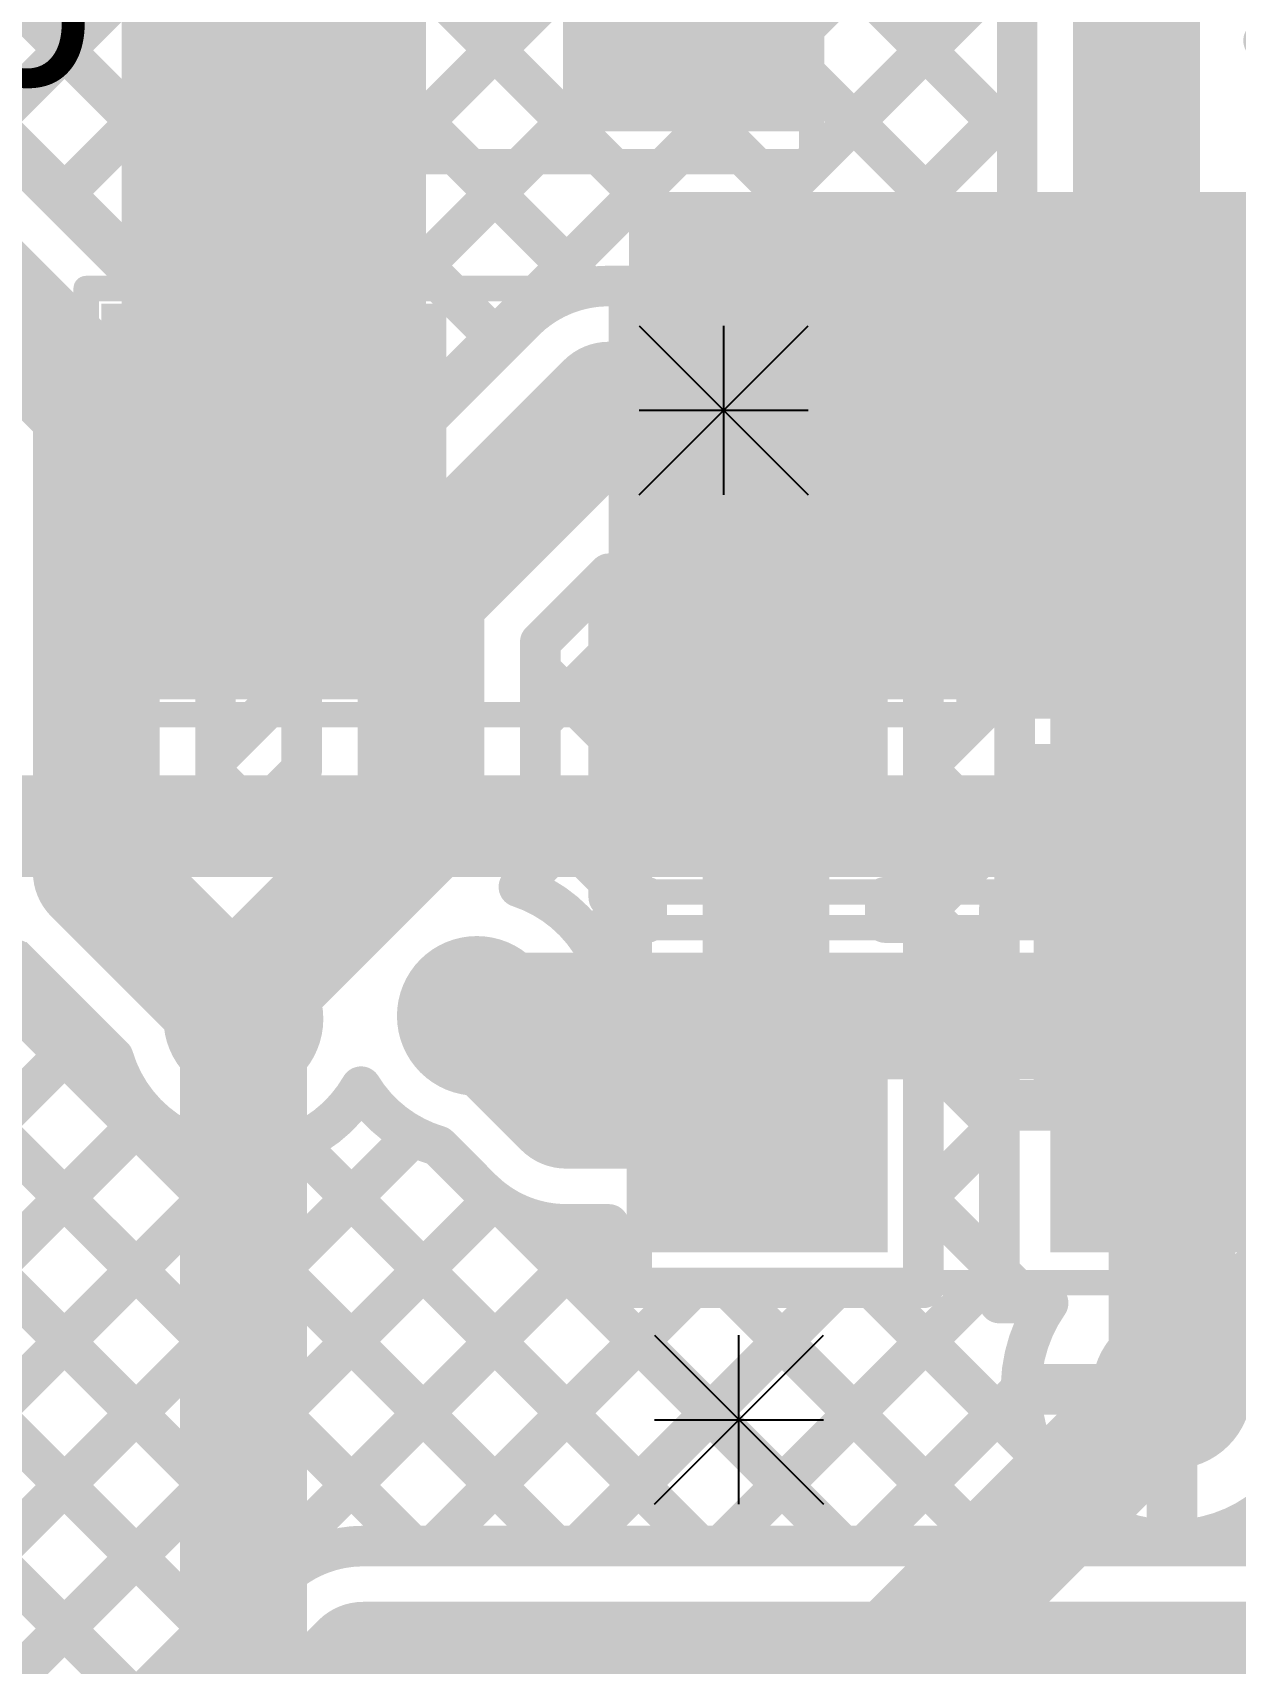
# Model space of a CAD drawing. Header units: millimetres. Extents: x 9.08 to 12.48, y 2.73 to 6.
# Drawn here: x 11.2085 to 11.4455, y 3.26 to 3.5814 of the extents above; entities that cross this region are included whole.
import ezdxf

# ---------------------------------------------------------------- set-up
doc = ezdxf.new("R2010")
doc.units = ezdxf.units.MM
doc.header["$MEASUREMENT"] = 0
for name, color, linetype in [('BottomLayer', 5, 'Continuous'), ('BottomOverlay', 54, 'Continuous'), ('BottomPaste', 16, 'Continuous'), ('BottomSolder', 6, 'Continuous'), ('MultiLayer', 9, 'Continuous'), ('TopLayer', 1, 'Continuous'), ('TopOverlay', 2, 'Continuous'), ('TopPaste', 8, 'Continuous'), ('TopSolder', 216, 'Continuous'), ('ViaHoleLayer', 16, 'Continuous')]:
    doc.layers.add(name, color=color, linetype=linetype)

# ---------------------------------------------------------------- blocks, each defined once
blk = doc.blocks.new('SOT23_5_44')
at = {"layer": 'TopLayer'}
for points in [[(-0.07323, 0.0252), (-0.02913, 0.0252), (-0.07323, 0.04961), (-0.02913, 0.04961)], [(0.02913, 0.0252), (0.07323, 0.0252), (0.02913, 0.04961), (0.07323, 0.04961)], [(-0.07323, -0.0122), (-0.02913, -0.0122), (-0.07323, 0.0122), (-0.02913, 0.0122)], [(-0.07323, -0.04961), (-0.02913, -0.04961), (-0.07323, -0.0252), (-0.02913, -0.0252)], [(0.02913, -0.04961), (0.07323, -0.04961), (0.02913, -0.0252), (0.07323, -0.0252)]]:
    blk.add_solid(points, dxfattribs=at)
at = {"layer": 'TopOverlay'}
for points, const_width in [([(-0.04976, 0.063, 1), (-0.05824, 0.063, 1)], 0.01), ([(-0.06074, 0.063, 1), (-0.05574, 0.063, 1)], 0.005), ([(-0.05226, 0.063, 1), (-0.04726, 0.063, 1)], 0.005), ([(-0.02997, 0.063, 1), (-0.02603, 0.063, 1)], 0.00394), ([(0.02103, 0.063, 1), (0.02497, 0.063, 1)], 0.00394), ([(-0.02997, -0.063, 1), (-0.02603, -0.063, 1)], 0.00394), ([(0.02103, -0.063, 1), (0.02497, -0.063, 1)], 0.00394)]:
    blk.add_lwpolyline(points, format="xyb", close=True, dxfattribs=dict(at, const_width=const_width))
at = {"layer": 'TopOverlay', "const_width": 0.00787}
for points in [[(-0.028, 0.063), (0.023, 0.063)], [(-0.028, -0.063), (0.023, -0.063)]]:
    blk.add_lwpolyline(points, dxfattribs=at)
at = {"layer": 'TopPaste'}
for points in [[(-0.07323, 0.0252), (-0.02913, 0.0252), (-0.07323, 0.04961), (-0.02913, 0.04961)], [(0.02913, 0.0252), (0.07323, 0.0252), (0.02913, 0.04961), (0.07323, 0.04961)], [(-0.07323, -0.0122), (-0.02913, -0.0122), (-0.07323, 0.0122), (-0.02913, 0.0122)], [(-0.07323, -0.04961), (-0.02913, -0.04961), (-0.07323, -0.0252), (-0.02913, -0.0252)], [(0.02913, -0.04961), (0.07323, -0.04961), (0.02913, -0.0252), (0.07323, -0.0252)]]:
    blk.add_solid(points, dxfattribs=at)
at = {"layer": 'TopSolder'}
for points in [[(-0.07723, 0.0212), (-0.02513, 0.0212), (-0.07723, 0.05361), (-0.02513, 0.05361)], [(0.02513, 0.0212), (0.07723, 0.0212), (0.02513, 0.05361), (0.07723, 0.05361)], [(-0.07723, -0.0162), (-0.02513, -0.0162), (-0.07723, 0.0162), (-0.02513, 0.0162)], [(-0.07723, -0.05361), (-0.02513, -0.05361), (-0.07723, -0.0212), (-0.02513, -0.0212)], [(0.02513, -0.05361), (0.07723, -0.05361), (0.02513, -0.0212), (0.07723, -0.0212)]]:
    blk.add_solid(points, dxfattribs=at)
blk = doc.blocks.new('C__1206_59')
at = {"layer": 'TopLayer'}
for points in [[(-0.08, -0.035), (-0.02, -0.035), (-0.08, 0.035), (-0.02, 0.035)], [(0.02, -0.035), (0.08, -0.035), (0.02, 0.035), (0.08, 0.035)]]:
    blk.add_solid(points, dxfattribs=at)
at = {"layer": 'TopOverlay', "const_width": 0.005}
for points in [[(-0.087, 0.042), (-0.087, -0.042)], [(0.087, 0.042), (-0.087, 0.042)], [(0.087, 0.042), (0.087, -0.042)], [(0.087, -0.042), (-0.087, -0.042)]]:
    blk.add_lwpolyline(points, dxfattribs=at)
at = {"layer": 'TopOverlay', "const_width": 0.0025}
for points in [[(-0.08825, 0.042, 1), (-0.08575, 0.042, 1)], [(-0.08825, 0.042, 1), (-0.08575, 0.042, 1)], [(0.08575, 0.042, 1), (0.08825, 0.042, 1)], [(0.08575, 0.042, 1), (0.08825, 0.042, 1)], [(-0.08825, -0.042, 1), (-0.08575, -0.042, 1)], [(-0.08825, -0.042, 1), (-0.08575, -0.042, 1)], [(0.08575, -0.042, 1), (0.08825, -0.042, 1)], [(0.08575, -0.042, 1), (0.08825, -0.042, 1)]]:
    blk.add_lwpolyline(points, format="xyb", close=True, dxfattribs=at)
at = {"layer": 'TopPaste'}
for points in [[(-0.08, -0.035), (-0.02, -0.035), (-0.08, 0.035), (-0.02, 0.035)], [(0.02, -0.035), (0.08, -0.035), (0.02, 0.035), (0.08, 0.035)]]:
    blk.add_solid(points, dxfattribs=at)
at = {"layer": 'TopSolder'}
for points in [[(-0.084, -0.039), (-0.016, -0.039), (-0.084, 0.039), (-0.016, 0.039)], [(0.016, -0.039), (0.084, -0.039), (0.016, 0.039), (0.084, 0.039)]]:
    blk.add_solid(points, dxfattribs=at)
blk = doc.blocks.new('SOT23_5_61')
at = {"layer": 'TopLayer'}
for points in [[(-0.07323, 0.0252), (-0.02913, 0.0252), (-0.07323, 0.04961), (-0.02913, 0.04961)], [(0.02913, 0.0252), (0.07323, 0.0252), (0.02913, 0.04961), (0.07323, 0.04961)], [(-0.07323, -0.0122), (-0.02913, -0.0122), (-0.07323, 0.0122), (-0.02913, 0.0122)], [(-0.07323, -0.04961), (-0.02913, -0.04961), (-0.07323, -0.0252), (-0.02913, -0.0252)], [(0.02913, -0.04961), (0.07323, -0.04961), (0.02913, -0.0252), (0.07323, -0.0252)]]:
    blk.add_solid(points, dxfattribs=at)
at = {"layer": 'TopOverlay'}
for points, const_width in [([(-0.04976, 0.063, 1), (-0.05824, 0.063, 1)], 0.01), ([(-0.06074, 0.063, 1), (-0.05574, 0.063, 1)], 0.005), ([(-0.05226, 0.063, 1), (-0.04726, 0.063, 1)], 0.005), ([(-0.02997, 0.063, 1), (-0.02603, 0.063, 1)], 0.00394), ([(0.02103, 0.063, 1), (0.02497, 0.063, 1)], 0.00394), ([(-0.02997, -0.063, 1), (-0.02603, -0.063, 1)], 0.00394), ([(0.02103, -0.063, 1), (0.02497, -0.063, 1)], 0.00394)]:
    blk.add_lwpolyline(points, format="xyb", close=True, dxfattribs=dict(at, const_width=const_width))
at = {"layer": 'TopOverlay', "const_width": 0.00787}
for points in [[(-0.028, 0.063), (0.023, 0.063)], [(-0.028, -0.063), (0.023, -0.063)]]:
    blk.add_lwpolyline(points, dxfattribs=at)
at = {"layer": 'TopPaste'}
for points in [[(-0.07323, 0.0252), (-0.02913, 0.0252), (-0.07323, 0.04961), (-0.02913, 0.04961)], [(0.02913, 0.0252), (0.07323, 0.0252), (0.02913, 0.04961), (0.07323, 0.04961)], [(-0.07323, -0.0122), (-0.02913, -0.0122), (-0.07323, 0.0122), (-0.02913, 0.0122)], [(-0.07323, -0.04961), (-0.02913, -0.04961), (-0.07323, -0.0252), (-0.02913, -0.0252)], [(0.02913, -0.04961), (0.07323, -0.04961), (0.02913, -0.0252), (0.07323, -0.0252)]]:
    blk.add_solid(points, dxfattribs=at)
at = {"layer": 'TopSolder'}
for points in [[(-0.07723, 0.0212), (-0.02513, 0.0212), (-0.07723, 0.05361), (-0.02513, 0.05361)], [(0.02513, 0.0212), (0.07723, 0.0212), (0.02513, 0.05361), (0.07723, 0.05361)], [(-0.07723, -0.0162), (-0.02513, -0.0162), (-0.07723, 0.0162), (-0.02513, 0.0162)], [(-0.07723, -0.05361), (-0.02513, -0.05361), (-0.07723, -0.0212), (-0.02513, -0.0212)], [(0.02513, -0.05361), (0.07723, -0.05361), (0.02513, -0.0212), (0.07723, -0.0212)]]:
    blk.add_solid(points, dxfattribs=at)
blk = doc.blocks.new('RES0805_81')
at = {"layer": 'TopLayer'}
for points in [[(-0.06, -0.025), (-0.02, -0.025), (-0.06, 0.025), (-0.02, 0.025)], [(0.02, -0.025), (0.06, -0.025), (0.02, 0.025), (0.06, 0.025)]]:
    blk.add_solid(points, dxfattribs=at)
at = {"layer": 'TopOverlay', "const_width": 0.005}
for points in [[(0.065, 0.035), (-0.065, 0.035)], [(-0.065, 0.035), (-0.065, -0.035)], [(0.065, 0.035), (0.065, -0.035)], [(0.065, -0.035), (-0.065, -0.035)]]:
    blk.add_lwpolyline(points, dxfattribs=at)
at = {"layer": 'TopOverlay', "const_width": 0.0025}
for points in [[(-0.06625, 0.035, 1), (-0.06375, 0.035, 1)], [(-0.06625, 0.035, 1), (-0.06375, 0.035, 1)], [(0.06375, 0.035, 1), (0.06625, 0.035, 1)], [(0.06375, 0.035, 1), (0.06625, 0.035, 1)], [(-0.06625, -0.035, 1), (-0.06375, -0.035, 1)], [(-0.06625, -0.035, 1), (-0.06375, -0.035, 1)], [(0.06375, -0.035, 1), (0.06625, -0.035, 1)], [(0.06375, -0.035, 1), (0.06625, -0.035, 1)]]:
    blk.add_lwpolyline(points, format="xyb", close=True, dxfattribs=at)
at = {"layer": 'TopPaste'}
for points in [[(-0.06, -0.025), (-0.02, -0.025), (-0.06, 0.025), (-0.02, 0.025)], [(0.02, -0.025), (0.06, -0.025), (0.02, 0.025), (0.06, 0.025)]]:
    blk.add_solid(points, dxfattribs=at)
at = {"layer": 'TopSolder'}
for points in [[(-0.064, -0.029), (-0.016, -0.029), (-0.064, 0.029), (-0.016, 0.029)], [(0.016, -0.029), (0.064, -0.029), (0.016, 0.029), (0.064, 0.029)]]:
    blk.add_solid(points, dxfattribs=at)
blk = doc.blocks.new('RES0805_B_83')
at = {"layer": 'BottomLayer'}
for points in [[(-0.06, -0.025), (-0.02, -0.025), (-0.06, 0.025), (-0.02, 0.025)], [(0.02, -0.025), (0.06, -0.025), (0.02, 0.025), (0.06, 0.025)]]:
    blk.add_solid(points, dxfattribs=at)
at = {"layer": 'BottomOverlay', "const_width": 0.005}
for points in [[(-0.065, -0.035), (-0.065, 0.035)], [(-0.065, 0.035), (0.065, 0.035)], [(0.065, -0.035), (0.065, 0.035)], [(-0.065, -0.035), (0.065, -0.035)]]:
    blk.add_lwpolyline(points, dxfattribs=at)
at = {"layer": 'BottomOverlay', "const_width": 0.0025}
for points in [[(-0.06625, 0.035, 1), (-0.06375, 0.035, 1)], [(-0.06625, 0.035, 1), (-0.06375, 0.035, 1)], [(0.06375, 0.035, 1), (0.06625, 0.035, 1)], [(0.06375, 0.035, 1), (0.06625, 0.035, 1)], [(-0.06625, -0.035, 1), (-0.06375, -0.035, 1)], [(-0.06625, -0.035, 1), (-0.06375, -0.035, 1)], [(0.06375, -0.035, 1), (0.06625, -0.035, 1)], [(0.06375, -0.035, 1), (0.06625, -0.035, 1)]]:
    blk.add_lwpolyline(points, format="xyb", close=True, dxfattribs=at)
at = {"layer": 'BottomPaste'}
for points in [[(-0.06, -0.025), (-0.02, -0.025), (-0.06, 0.025), (-0.02, 0.025)], [(0.02, -0.025), (0.06, -0.025), (0.02, 0.025), (0.06, 0.025)]]:
    blk.add_solid(points, dxfattribs=at)
at = {"layer": 'BottomSolder'}
for points in [[(-0.064, -0.029), (-0.016, -0.029), (-0.064, 0.029), (-0.016, 0.029)], [(0.016, -0.029), (0.064, -0.029), (0.016, 0.029), (0.064, 0.029)]]:
    blk.add_solid(points, dxfattribs=at)
blk = doc.blocks.new('RES0805_B_84')
at = {"layer": 'BottomLayer'}
for points in [[(-0.06, -0.025), (-0.02, -0.025), (-0.06, 0.025), (-0.02, 0.025)], [(0.02, -0.025), (0.06, -0.025), (0.02, 0.025), (0.06, 0.025)]]:
    blk.add_solid(points, dxfattribs=at)
at = {"layer": 'BottomOverlay', "const_width": 0.005}
for points in [[(-0.065, -0.035), (-0.065, 0.035)], [(-0.065, 0.035), (0.065, 0.035)], [(0.065, -0.035), (0.065, 0.035)], [(-0.065, -0.035), (0.065, -0.035)]]:
    blk.add_lwpolyline(points, dxfattribs=at)
at = {"layer": 'BottomOverlay', "const_width": 0.0025}
for points in [[(-0.06625, 0.035, 1), (-0.06375, 0.035, 1)], [(-0.06625, 0.035, 1), (-0.06375, 0.035, 1)], [(0.06375, 0.035, 1), (0.06625, 0.035, 1)], [(0.06375, 0.035, 1), (0.06625, 0.035, 1)], [(-0.06625, -0.035, 1), (-0.06375, -0.035, 1)], [(-0.06625, -0.035, 1), (-0.06375, -0.035, 1)], [(0.06375, -0.035, 1), (0.06625, -0.035, 1)], [(0.06375, -0.035, 1), (0.06625, -0.035, 1)]]:
    blk.add_lwpolyline(points, format="xyb", close=True, dxfattribs=at)
at = {"layer": 'BottomPaste'}
for points in [[(-0.06, -0.025), (-0.02, -0.025), (-0.06, 0.025), (-0.02, 0.025)], [(0.02, -0.025), (0.06, -0.025), (0.02, 0.025), (0.06, 0.025)]]:
    blk.add_solid(points, dxfattribs=at)
at = {"layer": 'BottomSolder'}
for points in [[(-0.064, -0.029), (-0.016, -0.029), (-0.064, 0.029), (-0.016, 0.029)], [(0.016, -0.029), (0.064, -0.029), (0.016, 0.029), (0.064, 0.029)]]:
    blk.add_solid(points, dxfattribs=at)

msp = doc.modelspace()

# ---------------------------------------------------------------- linework, layer by layer
at = {"layer": 'BottomLayer'}
for points, const_width in [([(11.053, 3.90938), (11.4025, 3.55988)], 0.008), ([(11.05425, 3.87985), (11.39931, 3.53479)], 0.008), ([(11.426, 3.533), (11.426, 3.858)], 0.025), ([(11.0548, 3.85101), (11.37431, 3.5315)], 0.008), ([(11.4025, 3.54578), (11.4025, 3.84827)], 0.008), ([(11.008, 3.84124), (11.31808, 3.53117)], 0.008), ([(11.03848, 3.83905), (11.34603, 3.5315)], 0.008), ([(11.008, 3.81296), (11.30086, 3.5201)], 0.008), ([(11.008, 3.78468), (11.28672, 3.50596)], 0.008), ([(11.19949, 3.56274), (11.4025, 3.76575)], 0.008), ([(11.008, 3.75639), (11.27258, 3.49181)], 0.008), ([(11.21364, 3.5486), (11.4025, 3.73746)], 0.008), ([(11.22778, 3.53446), (11.4025, 3.70918)], 0.008), ([(11.24135, 3.51975), (11.4025, 3.68089)], 0.008), ([(11.2445, 3.49461), (11.4025, 3.65261)], 0.008), ([(11.2445, 3.46632), (11.4025, 3.62432)], 0.008), ([(11.14727, 3.61497), (11.2376, 3.52463)], 0.008), ([(11.13063, 3.59837), (11.221, 3.508)], 0.025), ([(11.33796, 3.5315), (11.4025, 3.59604)], 0.008), ([(11.36624, 3.5315), (11.4025, 3.56776)], 0.008), ([(11.44456, 3.49668), (11.5145, 3.56662)], 0.008), ([(11.39453, 3.5315), (11.39947, 3.53645)], 0.008), ([(11.322, 3.5315), (11.39929, 3.5315)], 0.008), ([(11.2684, 3.48763), (11.30537, 3.5246)], 0.008), ([(11.221, 3.416), (11.221, 3.508)], 0.025), ([(11.285, 3.471), (11.322, 3.508)], 0.025), ([(11.322, 3.508), (11.4, 3.508)], 0.025), ([(11.4, 3.508), (11.433, 3.475)], 0.025), ([(11.44653, 3.51585), (11.47675, 3.48563)], 0.008), ([(11.2445, 3.42573), (11.2445, 3.508)], 0.008), ([(11.43381, 3.50742), (11.4496, 3.49163)], 0.008), ([(11.2445, 3.49161), (11.26174, 3.47437)], 0.008), ([(11.33173, 3.4845), (11.39027, 3.4845)], 0.008), ([(11.39027, 3.4845), (11.402, 3.47277)], 0.008), ([(11.33023, 3.483), (11.384, 3.483)], 0.008), ([(11.384, 3.411), (11.384, 3.483)], 0.008), ([(11.433, 3.447), (11.433, 3.475)], 0.025), ([(11.285, 3.42645), (11.285, 3.471)], 0.025), ([(11.384, 3.4644), (11.39718, 3.47758)], 0.008), ([(11.3085, 3.46127), (11.322, 3.47477)], 0.008), ([(11.322, 3.411), (11.322, 3.47477)], 0.008), ([(11.402, 3.411), (11.402, 3.47277)], 0.008), ([(11.2615, 3.43618), (11.2615, 3.471)], 0.008), ([(11.384, 3.46524), (11.402, 3.44724)], 0.008), ([(11.2445, 3.46332), (11.2615, 3.44632)], 0.008), ([(11.3085, 3.42645), (11.3085, 3.46127)], 0.008), ([(11.3085, 3.44547), (11.322, 3.45897)], 0.008), ([(11.3085, 3.45589), (11.322, 3.44239)], 0.008), ([(11.353, 3.37), (11.353, 3.447)], 0.025), ([(11.433, 3.447), (11.47, 3.447)], 0.025), ([(11.2445, 3.43804), (11.2615, 3.45504)], 0.008), ([(11.384, 3.43612), (11.402, 3.45412)], 0.008), ([(11.24778, 3.42246), (11.2615, 3.43618)], 0.008), ([(11.384, 3.43696), (11.402, 3.41896)], 0.008), ([(11.25, 3.39145), (11.285, 3.42645)], 0.025), ([(11.2445, 3.43504), (11.25243, 3.42711)], 0.008), ([(11.30433, 3.41302), (11.322, 3.43069)], 0.008), ([(11.3085, 3.42761), (11.322, 3.41411)], 0.008), ([(11.221, 3.416), (11.25, 3.387)], 0.025), ([(11.2445, 3.42573), (11.24778, 3.42246)], 0.008), ([(11.38217, 3.406), (11.402, 3.42583)], 0.008), ([(11.322, 3.41411), (11.32511, 3.411)], 0.008), ([(11.322, 3.411), (11.3295, 3.411)], 0.008), ([(11.32511, 3.411), (11.3295, 3.40661)], 0.008), ([(11.3295, 3.406), (11.3295, 3.411)], 0.008), ([(11.3765, 3.411), (11.384, 3.411)], 0.008), ([(11.3765, 3.406), (11.3765, 3.411)], 0.008), ([(11.38168, 3.411), (11.399, 3.39368)], 0.008), ([(11.402, 3.411), (11.464, 3.411)], 0.008), ([(11.3256, 3.406), (11.3295, 3.4099)], 0.008), ([(11.399, 3.409), (11.467, 3.409)], 0.008), ([(11.399, 3.331), (11.399, 3.409)], 0.008), ([(11.19024, 3.40445), (11.31159, 3.2831)], 0.008), ([(11.322, 3.4024), (11.3256, 3.406)], 0.008), ([(11.322, 3.406), (11.3295, 3.406)], 0.008), ([(11.322, 3.39483), (11.322, 3.406)], 0.008), ([(11.3765, 3.406), (11.384, 3.406)], 0.008), ([(11.384, 3.334), (11.384, 3.406)], 0.008), ([(11.433, 3.37), (11.433, 3.405)], 0.01), ([(11.16407, 3.40233), (11.2833, 3.2831)], 0.008), ([(11.31966, 3.40007), (11.322, 3.4024)], 0.008), ([(11.16196, 3.3555), (11.20511, 3.39865)], 0.008), ([(11.2044, 3.39937), (11.22435, 3.37942)], 0.008), ([(11.25, 3.387), (11.25, 3.39145)], 0.025), ([(11.296, 3.3876), (11.3136, 3.37)], 0.025), ([(11.384, 3.37955), (11.399, 3.39455)], 0.008), ([(11.1845, 3.34976), (11.21926, 3.38451)], 0.008), ([(11.3136, 3.37), (11.353, 3.37)], 0.025), ([(11.384, 3.38039), (11.399, 3.36539)], 0.008), ([(11.433, 3.315), (11.433, 3.37)], 0.025), ([(11.433, 3.37), (11.477, 3.37)], 0.025), ([(11.403, 3.37), (11.433, 3.37)], 0.01), ([(11.433, 3.37), (11.463, 3.37)], 0.01), ([(11.1845, 3.32147), (11.2311, 3.36807)], 0.008), ([(11.384, 3.35127), (11.399, 3.36627)], 0.008), ([(11.178, 3.2584), (11.28353, 3.36393)], 0.008), ([(11.26055, 3.36242), (11.33987, 3.2831)], 0.008), ([(11.28842, 3.36195), (11.29696, 3.3534)], 0.008), ([(11.1815, 3.29019), (11.25161, 3.3603)], 0.008), ([(11.1845, 3.35362), (11.25962, 3.27849)], 0.008), ([(11.18154, 3.23365), (11.29926, 3.35138)], 0.008), ([(11.30125, 3.35001), (11.36816, 3.2831)], 0.008), ([(11.384, 3.35211), (11.399, 3.33711)], 0.008), ([(11.099, 3.12283), (11.322, 3.34583)], 0.008), ([(11.3136, 3.3465), (11.322, 3.3465)], 0.008), ([(11.322, 3.334), (11.322, 3.3465)], 0.008), ([(11.34412, 3.2831), (11.399, 3.33798)], 0.008), ([(11.399, 3.33711), (11.40511, 3.331)], 0.008), ([(11.28755, 3.2831), (11.33845, 3.334)], 0.008), ([(11.31583, 3.2831), (11.36673, 3.334)], 0.008), ([(11.322, 3.334), (11.384, 3.334)], 0.008), ([(11.34554, 3.334), (11.39644, 3.2831)], 0.008), ([(11.37382, 3.334), (11.40575, 3.30208)], 0.008), ([(11.399, 3.331), (11.40859, 3.331)], 0.008), ([(11.40511, 3.331), (11.40724, 3.32887)], 0.008), ([(11.1845, 3.32533), (11.2453, 3.26453)], 0.008), ([(11.3724, 3.2831), (11.40325, 3.31395)], 0.008), ([(11.40725, 3.314), (11.433, 3.314)], 0.01), ([(11.433, 3.28825), (11.433, 3.314)], 0.01), ([(11.433, 3.314), (11.45875, 3.314)], 0.01), ([(11.1815, 3.30005), (11.23116, 3.25039)], 0.008), ([(11.40069, 3.2831), (11.41127, 3.29368)], 0.008), ([(11.44787, 3.28824), (11.45301, 3.2831)], 0.008), ([(11.42108, 3.28675), (11.42473, 3.2831)], 0.008), ([(11.2736, 3.2831), (11.50486, 3.2831)], 0.008), ([(11.099, 3.11823), (11.25696, 3.2762)], 0.008), ([(11.1, 3.086), (11.2736, 3.2596)], 0.025), ([(11.2736, 3.2596), (11.5146, 3.2596)], 0.025)]:
    msp.add_lwpolyline(points, dxfattribs=dict(at, const_width=const_width))
for points, const_width in [([(11.4005, 3.56776, 1), (11.4045, 3.56776, 1)], 0.004), ([(11.4005, 3.55988, 1), (11.4045, 3.55988, 1)], 0.004), ([(11.21164, 3.5486, 1), (11.21564, 3.5486, 1)], 0.004), ([(11.4005, 3.54578, 1), (11.4045, 3.54578, 1)], 0.004), ([(11.4005, 3.54578, 1), (11.4045, 3.54578, 1)], 0.004), ([(11.41813, 3.533, 1), (11.43387, 3.533, 1)], 0.01575), ([(11.41975, 3.533, 1), (11.43225, 3.533, 1)], 0.0125), ([(11.39747, 3.53645, 1), (11.40147, 3.53645, 1)], 0.004), ([(11.22578, 3.53446, 1), (11.22978, 3.53446, 1)], 0.004), ([(11.39731, 3.53479, 1), (11.40131, 3.53479, 1)], 0.004), ([(11.31607, 3.53117, 1), (11.32007, 3.53117, 1)], 0.004), ([(11.32, 3.5315, 1), (11.324, 3.5315, 1)], 0.004), ([(11.32, 3.5315, 1), (11.324, 3.5315, 1)], 0.004), ([(11.32, 3.5315, 1), (11.324, 3.5315, 1)], 0.004), ([(11.33596, 3.5315, 1), (11.33996, 3.5315, 1)], 0.004), ([(11.34403, 3.5315, 1), (11.34803, 3.5315, 1)], 0.004), ([(11.36424, 3.5315, 1), (11.36824, 3.5315, 1)], 0.004), ([(11.37231, 3.5315, 1), (11.37631, 3.5315, 1)], 0.004), ([(11.39253, 3.5315, 1), (11.39653, 3.5315, 1)], 0.004), ([(11.39729, 3.5315, 1), (11.40129, 3.5315, 1)], 0.004), ([(11.39729, 3.5315, 1), (11.40129, 3.5315, 1)], 0.004), ([(11.2356, 3.52463, 1), (11.2396, 3.52463, 1)], 0.004), ([(11.2356, 3.52463, 1), (11.2396, 3.52463, 1)], 0.004), ([(11.23562, 3.52462, 1), (11.23962, 3.52462, 1)], 0.004), ([(11.30337, 3.5246, 1), (11.30737, 3.5246, 1)], 0.004), ([(11.30337, 3.5246, 1), (11.30737, 3.5246, 1)], 0.004), ([(11.30338, 3.52462, 1), (11.30738, 3.52462, 1)], 0.004), ([(11.23935, 3.51975, 1), (11.24335, 3.51975, 1)], 0.004), ([(11.29886, 3.5201, 1), (11.30286, 3.5201, 1)], 0.004), ([(11.21475, 3.508, 1), (11.22725, 3.508, 1)], 0.0125), ([(11.21475, 3.508, 1), (11.22725, 3.508, 1)], 0.0125), ([(11.31575, 3.508, 1), (11.32825, 3.508, 1)], 0.0125), ([(11.31575, 3.508, 1), (11.32825, 3.508, 1)], 0.0125), ([(11.39375, 3.508, 1), (11.40625, 3.508, 1)], 0.0125), ([(11.39375, 3.508, 1), (11.40625, 3.508, 1)], 0.0125), ([(11.44453, 3.51585, 1), (11.44853, 3.51585, 1)], 0.004), ([(11.2425, 3.508, 1), (11.2465, 3.508, 1)], 0.004), ([(11.2425, 3.508, 1), (11.2465, 3.508, 1)], 0.004), ([(11.2425, 3.508, 1), (11.2465, 3.508, 1)], 0.004), ([(11.43182, 3.50742, 1), (11.43581, 3.50742, 1)], 0.004), ([(11.43182, 3.50742, 1), (11.43581, 3.50742, 1)], 0.004), ([(11.28472, 3.50596, 1), (11.28872, 3.50596, 1)], 0.004), ([(11.2425, 3.49461, 1), (11.2465, 3.49461, 1)], 0.004), ([(11.44256, 3.49668, 1), (11.44656, 3.49668, 1)], 0.004), ([(11.2425, 3.49161, 1), (11.2465, 3.49161, 1)], 0.004), ([(11.27058, 3.49181, 1), (11.27458, 3.49181, 1)], 0.004), ([(11.26638, 3.48762, 1), (11.27038, 3.48762, 1)], 0.004), ([(11.2664, 3.48763, 1), (11.2704, 3.48763, 1)], 0.004), ([(11.2664, 3.48763, 1), (11.2704, 3.48763, 1)], 0.004), ([(11.32973, 3.4845, 1), (11.33373, 3.4845, 1)], 0.004), ([(11.38827, 3.4845, 1), (11.39227, 3.4845, 1)], 0.004), ([(11.38827, 3.4845, 1), (11.39227, 3.4845, 1)], 0.004), ([(11.32823, 3.483, 1), (11.33223, 3.483, 1)], 0.004), ([(11.382, 3.483, 1), (11.386, 3.483, 1)], 0.004), ([(11.382, 3.483, 1), (11.386, 3.483, 1)], 0.004), ([(11.42675, 3.475, 1), (11.43925, 3.475, 1)], 0.0125), ([(11.42675, 3.475, 1), (11.43925, 3.475, 1)], 0.0125), ([(11.27875, 3.471, 1), (11.29125, 3.471, 1)], 0.0125), ([(11.27875, 3.471, 1), (11.29125, 3.471, 1)], 0.0125), ([(11.39518, 3.47758, 1), (11.39918, 3.47758, 1)], 0.004), ([(11.25974, 3.47437, 1), (11.26374, 3.47437, 1)], 0.004), ([(11.32, 3.47477, 1), (11.324, 3.47477, 1)], 0.004), ([(11.32, 3.47477, 1), (11.324, 3.47477, 1)], 0.004), ([(11.4, 3.47277, 1), (11.404, 3.47277, 1)], 0.004), ([(11.4, 3.47277, 1), (11.404, 3.47277, 1)], 0.004), ([(11.2595, 3.471, 1), (11.2635, 3.471, 1)], 0.004), ([(11.2595, 3.471, 1), (11.2635, 3.471, 1)], 0.004), ([(11.2595, 3.471, 1), (11.2635, 3.471, 1)], 0.004), ([(11.2425, 3.46632, 1), (11.2465, 3.46632, 1)], 0.004), ([(11.382, 3.46524, 1), (11.386, 3.46524, 1)], 0.004), ([(11.2425, 3.46332, 1), (11.2465, 3.46332, 1)], 0.004), ([(11.382, 3.4644, 1), (11.386, 3.4644, 1)], 0.004), ([(11.3065, 3.46127, 1), (11.3105, 3.46127, 1)], 0.004), ([(11.3065, 3.46127, 1), (11.3105, 3.46127, 1)], 0.004), ([(11.32, 3.45897, 1), (11.324, 3.45897, 1)], 0.004), ([(11.3065, 3.45589, 1), (11.3105, 3.45589, 1)], 0.004), ([(11.34675, 3.447, 1), (11.35925, 3.447, 1)], 0.0125), ([(11.42675, 3.447, 1), (11.43925, 3.447, 1)], 0.0125), ([(11.42675, 3.447, 1), (11.43925, 3.447, 1)], 0.0125), ([(11.2595, 3.45504, 1), (11.2635, 3.45504, 1)], 0.004), ([(11.4, 3.45412, 1), (11.404, 3.45412, 1)], 0.004), ([(11.2595, 3.44632, 1), (11.2635, 3.44632, 1)], 0.004), ([(11.3065, 3.44547, 1), (11.3105, 3.44547, 1)], 0.004), ([(11.4, 3.44724, 1), (11.404, 3.44724, 1)], 0.004), ([(11.32, 3.44239, 1), (11.324, 3.44239, 1)], 0.004), ([(11.2425, 3.43804, 1), (11.2465, 3.43804, 1)], 0.004), ([(11.2595, 3.43618, 1), (11.2635, 3.43618, 1)], 0.004), ([(11.2595, 3.43618, 1), (11.2635, 3.43618, 1)], 0.004), ([(11.382, 3.43696, 1), (11.386, 3.43696, 1)], 0.004), ([(11.382, 3.43612, 1), (11.386, 3.43612, 1)], 0.004), ([(11.2425, 3.43504, 1), (11.2465, 3.43504, 1)], 0.004), ([(11.27875, 3.42645, 1), (11.29125, 3.42645, 1)], 0.0125), ([(11.27875, 3.42645, 1), (11.29125, 3.42645, 1)], 0.0125), ([(11.32, 3.43069, 1), (11.324, 3.43069, 1)], 0.004), ([(11.25043, 3.42711, 1), (11.25443, 3.42711, 1)], 0.004), ([(11.3065, 3.42761, 1), (11.3105, 3.42761, 1)], 0.004), ([(11.3065, 3.42645, 1), (11.3105, 3.42645, 1)], 0.004), ([(11.3065, 3.42645, 1), (11.3105, 3.42645, 1)], 0.004), ([(11.3065, 3.42645, 1), (11.3105, 3.42645, 1)], 0.004), ([(11.21475, 3.416, 1), (11.22725, 3.416, 1)], 0.0125), ([(11.21475, 3.416, 1), (11.22725, 3.416, 1)], 0.0125), ([(11.2425, 3.42573, 1), (11.2465, 3.42573, 1)], 0.004), ([(11.2425, 3.42573, 1), (11.2465, 3.42573, 1)], 0.004), ([(11.4, 3.42583, 1), (11.404, 3.42583, 1)], 0.004), ([(11.24578, 3.42246, 1), (11.24978, 3.42246, 1)], 0.004), ([(11.24578, 3.42246, 1), (11.24978, 3.42246, 1)], 0.004), ([(11.4, 3.41896, 1), (11.404, 3.41896, 1)], 0.004), ([(11.32, 3.41411, 1), (11.324, 3.41411, 1)], 0.004), ([(11.32, 3.41411, 1), (11.324, 3.41411, 1)], 0.004), ([(11.30229, 3.41303, 1), (11.30629, 3.41303, 1)], 0.004), ([(11.30229, 3.41303, 1), (11.30629, 3.41303, 1)], 0.004), ([(11.30229, 3.41303, 1), (11.30629, 3.41303, 1)], 0.004), ([(11.30233, 3.41302, 1), (11.30633, 3.41302, 1)], 0.004), ([(11.32, 3.411, 1), (11.324, 3.411, 1)], 0.004), ([(11.32, 3.411, 1), (11.324, 3.411, 1)], 0.004), ([(11.32311, 3.411, 1), (11.32711, 3.411, 1)], 0.004), ([(11.32311, 3.411, 1), (11.32711, 3.411, 1)], 0.004), ([(11.3275, 3.411, 1), (11.3315, 3.411, 1)], 0.004), ([(11.3275, 3.411, 1), (11.3315, 3.411, 1)], 0.004), ([(11.3745, 3.411, 1), (11.3785, 3.411, 1)], 0.004), ([(11.3745, 3.411, 1), (11.3785, 3.411, 1)], 0.004), ([(11.37968, 3.411, 1), (11.38368, 3.411, 1)], 0.004), ([(11.382, 3.411, 1), (11.386, 3.411, 1)], 0.004), ([(11.382, 3.411, 1), (11.386, 3.411, 1)], 0.004), ([(11.4, 3.411, 1), (11.404, 3.411, 1)], 0.004), ([(11.4, 3.411, 1), (11.404, 3.411, 1)], 0.004), ([(11.3275, 3.4099, 1), (11.3315, 3.4099, 1)], 0.004), ([(11.397, 3.409, 1), (11.401, 3.409, 1)], 0.004), ([(11.397, 3.409, 1), (11.401, 3.409, 1)], 0.004), ([(11.32, 3.406, 1), (11.324, 3.406, 1)], 0.004), ([(11.32, 3.406, 1), (11.324, 3.406, 1)], 0.004), ([(11.3236, 3.406, 1), (11.3276, 3.406, 1)], 0.004), ([(11.3236, 3.406, 1), (11.3276, 3.406, 1)], 0.004), ([(11.3275, 3.40661, 1), (11.3315, 3.40661, 1)], 0.004), ([(11.3275, 3.406, 1), (11.3315, 3.406, 1)], 0.004), ([(11.3275, 3.406, 1), (11.3315, 3.406, 1)], 0.004), ([(11.3745, 3.406, 1), (11.3785, 3.406, 1)], 0.004), ([(11.3745, 3.406, 1), (11.3785, 3.406, 1)], 0.004), ([(11.38017, 3.406, 1), (11.38417, 3.406, 1)], 0.004), ([(11.382, 3.406, 1), (11.386, 3.406, 1)], 0.004), ([(11.382, 3.406, 1), (11.386, 3.406, 1)], 0.004), ([(11.4305, 3.405, 1), (11.4355, 3.405, 1)], 0.005), ([(11.32, 3.4024, 1), (11.324, 3.4024, 1)], 0.004), ([(11.32, 3.4024, 1), (11.324, 3.4024, 1)], 0.004), ([(11.20311, 3.39865, 1), (11.20711, 3.39865, 1)], 0.004), ([(11.24213, 3.387, 1), (11.25787, 3.387, 1)], 0.01575), ([(11.24375, 3.39145, 1), (11.25625, 3.39145, 1)], 0.0125), ([(11.24375, 3.39145, 1), (11.25625, 3.39145, 1)], 0.0125), ([(11.28813, 3.3876, 1), (11.30387, 3.3876, 1)], 0.01575), ([(11.31766, 3.40007, 1), (11.32166, 3.40007, 1)], 0.004), ([(11.24375, 3.387, 1), (11.25625, 3.387, 1)], 0.0125), ([(11.24375, 3.387, 1), (11.25625, 3.387, 1)], 0.0125), ([(11.28975, 3.3876, 1), (11.30225, 3.3876, 1)], 0.0125), ([(11.31965, 3.39518, 1), (11.32365, 3.39518, 1)], 0.004), ([(11.32, 3.39483, 1), (11.324, 3.39483, 1)], 0.004), ([(11.397, 3.39455, 1), (11.401, 3.39455, 1)], 0.004), ([(11.397, 3.39368, 1), (11.401, 3.39368, 1)], 0.004), ([(11.21726, 3.38451, 1), (11.22126, 3.38451, 1)], 0.004), ([(11.22235, 3.37942, 1), (11.22635, 3.37942, 1)], 0.004), ([(11.22235, 3.37942, 1), (11.22635, 3.37942, 1)], 0.004), ([(11.30735, 3.37, 1), (11.31985, 3.37, 1)], 0.0125), ([(11.30735, 3.37, 1), (11.31985, 3.37, 1)], 0.0125), ([(11.34675, 3.37, 1), (11.35925, 3.37, 1)], 0.0125), ([(11.34675, 3.37, 1), (11.35925, 3.37, 1)], 0.0125), ([(11.382, 3.38039, 1), (11.386, 3.38039, 1)], 0.004), ([(11.382, 3.37955, 1), (11.386, 3.37955, 1)], 0.004), ([(11.42675, 3.37, 1), (11.43925, 3.37, 1)], 0.0125), ([(11.42675, 3.37, 1), (11.43925, 3.37, 1)], 0.0125), ([(11.27118, 3.37365, 1), (11.27518, 3.37365, 1)], 0.004), ([(11.27118, 3.37365, 1), (11.27518, 3.37365, 1)], 0.004), ([(11.4005, 3.37, 1), (11.4055, 3.37, 1)], 0.005), ([(11.4305, 3.37, 1), (11.4355, 3.37, 1)], 0.005), ([(11.4305, 3.37, 1), (11.4355, 3.37, 1)], 0.005), ([(11.4305, 3.37, 1), (11.4355, 3.37, 1)], 0.005), ([(11.2291, 3.36807, 1), (11.2331, 3.36807, 1)], 0.004), ([(11.397, 3.36627, 1), (11.401, 3.36627, 1)], 0.004), ([(11.397, 3.36539, 1), (11.401, 3.36539, 1)], 0.004), ([(11.25855, 3.36242, 1), (11.26255, 3.36242, 1)], 0.004), ([(11.28153, 3.36393, 1), (11.28553, 3.36393, 1)], 0.004), ([(11.28642, 3.36195, 1), (11.29042, 3.36195, 1)], 0.004), ([(11.28642, 3.36195, 1), (11.29042, 3.36195, 1)], 0.004), ([(11.24961, 3.3603, 1), (11.25361, 3.3603, 1)], 0.004), ([(11.29496, 3.3534, 1), (11.29896, 3.3534, 1)], 0.004), ([(11.29496, 3.3534, 1), (11.29896, 3.3534, 1)], 0.004), ([(11.29498, 3.35338, 1), (11.29898, 3.35338, 1)], 0.004), ([(11.29726, 3.35138, 1), (11.30126, 3.35138, 1)], 0.004), ([(11.29925, 3.35001, 1), (11.30325, 3.35001, 1)], 0.004), ([(11.382, 3.35211, 1), (11.386, 3.35211, 1)], 0.004), ([(11.382, 3.35127, 1), (11.386, 3.35127, 1)], 0.004), ([(11.3116, 3.3465, 1), (11.3156, 3.3465, 1)], 0.004), ([(11.3116, 3.3465, 1), (11.3156, 3.3465, 1)], 0.004), ([(11.3116, 3.3465, 1), (11.3156, 3.3465, 1)], 0.004), ([(11.32, 3.3465, 1), (11.324, 3.3465, 1)], 0.004), ([(11.32, 3.3465, 1), (11.324, 3.3465, 1)], 0.004), ([(11.32, 3.34583, 1), (11.324, 3.34583, 1)], 0.004), ([(11.397, 3.33798, 1), (11.401, 3.33798, 1)], 0.004), ([(11.397, 3.33711, 1), (11.401, 3.33711, 1)], 0.004), ([(11.397, 3.33711, 1), (11.401, 3.33711, 1)], 0.004), ([(11.32, 3.334, 1), (11.324, 3.334, 1)], 0.004), ([(11.32, 3.334, 1), (11.324, 3.334, 1)], 0.004), ([(11.33645, 3.334, 1), (11.34045, 3.334, 1)], 0.004), ([(11.34354, 3.334, 1), (11.34754, 3.334, 1)], 0.004), ([(11.36473, 3.334, 1), (11.36873, 3.334, 1)], 0.004), ([(11.37182, 3.334, 1), (11.37582, 3.334, 1)], 0.004), ([(11.382, 3.334, 1), (11.386, 3.334, 1)], 0.004), ([(11.382, 3.334, 1), (11.386, 3.334, 1)], 0.004), ([(11.397, 3.331, 1), (11.401, 3.331, 1)], 0.004), ([(11.397, 3.331, 1), (11.401, 3.331, 1)], 0.004), ([(11.40311, 3.331, 1), (11.40711, 3.331, 1)], 0.004), ([(11.40311, 3.331, 1), (11.40711, 3.331, 1)], 0.004), ([(11.40659, 3.331, 1), (11.41059, 3.331, 1)], 0.004), ([(11.40659, 3.331, 1), (11.41059, 3.331, 1)], 0.004), ([(11.40524, 3.32887, 1), (11.40924, 3.32887, 1)], 0.004), ([(11.42513, 3.314, 1), (11.44087, 3.314, 1)], 0.01575), ([(11.42675, 3.315, 1), (11.43925, 3.315, 1)], 0.0125), ([(11.40125, 3.31395, 1), (11.40525, 3.31395, 1)], 0.004), ([(11.40475, 3.314, 1), (11.40975, 3.314, 1)], 0.005), ([(11.4305, 3.314, 1), (11.4355, 3.314, 1)], 0.005), ([(11.4305, 3.314, 1), (11.4355, 3.314, 1)], 0.005), ([(11.4305, 3.314, 1), (11.4355, 3.314, 1)], 0.005), ([(11.40375, 3.30208, 1), (11.40775, 3.30208, 1)], 0.004), ([(11.40927, 3.29368, 1), (11.41327, 3.29368, 1)], 0.004), ([(11.4305, 3.28825, 1), (11.4355, 3.28825, 1)], 0.005), ([(11.44587, 3.28824, 1), (11.44987, 3.28824, 1)], 0.004), ([(11.41908, 3.28675, 1), (11.42308, 3.28675, 1)], 0.004), ([(11.2716, 3.2831, 1), (11.2756, 3.2831, 1)], 0.004), ([(11.2716, 3.2831, 1), (11.2756, 3.2831, 1)], 0.004), ([(11.2716, 3.2831, 1), (11.2756, 3.2831, 1)], 0.004), ([(11.2813, 3.2831, 1), (11.2853, 3.2831, 1)], 0.004), ([(11.28555, 3.2831, 1), (11.28955, 3.2831, 1)], 0.004), ([(11.30959, 3.2831, 1), (11.31359, 3.2831, 1)], 0.004), ([(11.31383, 3.2831, 1), (11.31783, 3.2831, 1)], 0.004), ([(11.33787, 3.2831, 1), (11.34187, 3.2831, 1)], 0.004), ([(11.34212, 3.2831, 1), (11.34612, 3.2831, 1)], 0.004), ([(11.36616, 3.2831, 1), (11.37016, 3.2831, 1)], 0.004), ([(11.3704, 3.2831, 1), (11.3744, 3.2831, 1)], 0.004), ([(11.39444, 3.2831, 1), (11.39844, 3.2831, 1)], 0.004), ([(11.39869, 3.2831, 1), (11.40269, 3.2831, 1)], 0.004), ([(11.42272, 3.2831, 1), (11.42672, 3.2831, 1)], 0.004), ([(11.25762, 3.27849, 1), (11.26162, 3.27849, 1)], 0.004), ([(11.25496, 3.2762, 1), (11.25896, 3.2762, 1)], 0.004), ([(11.25496, 3.2762, 1), (11.25896, 3.2762, 1)], 0.004), ([(11.25498, 3.27622, 1), (11.25898, 3.27622, 1)], 0.004), ([(11.26735, 3.2596, 1), (11.27985, 3.2596, 1)], 0.0125), ([(11.26735, 3.2596, 1), (11.27985, 3.2596, 1)], 0.0125), ([(11.2433, 3.26453, 1), (11.2473, 3.26453, 1)], 0.004)]:
    msp.add_lwpolyline(points, format="xyb", close=True, dxfattribs=dict(at, const_width=const_width))
at = {"layer": 'BottomLayer', "const_width": 0.008}
for points in [[(11.39929, 3.5315, -0.139405), (11.4025, 3.54578)], [(11.45275, 3.533, -0.329809), (11.43381, 3.50742)], [(11.30537, 3.5246, -0.199188), (11.322, 3.5315)], [(11.30538, 3.52462, -0.198912), (11.322, 3.5315)], [(11.2376, 3.52463, -0.199188), (11.2445, 3.508)], [(11.23762, 3.52462, -0.198912), (11.2445, 3.508)], [(11.2615, 3.471, -0.199188), (11.2684, 3.48763)], [(11.2615, 3.471, -0.198912), (11.26838, 3.48762)], [(11.3085, 3.42645, -0.153106), (11.30429, 3.41303)], [(11.3085, 3.42645, -0.153106), (11.30429, 3.41303)], [(11.30429, 3.41303, -0.24687), (11.32165, 3.39518)], [(11.27318, 3.37365, -0.65929), (11.22435, 3.37942)], [(11.28842, 3.36195, -0.185769), (11.27318, 3.37365)], [(11.3136, 3.3465, -0.199188), (11.29696, 3.3534)], [(11.3136, 3.3465, -0.198912), (11.29698, 3.35338)], [(11.46275, 3.314, -1.361988), (11.40859, 3.331)], [(11.25696, 3.2762, -0.199188), (11.2736, 3.2831)], [(11.25698, 3.27622, -0.198912), (11.2736, 3.2831)]]:
    msp.add_lwpolyline(points, format="xyb", dxfattribs=at)
at = {"layer": 'BottomOverlay'}
for p, q in [((11.328, 3.52365), (11.36132, 3.49033)), ((11.328, 3.49033), (11.36132, 3.52365)), ((11.34466, 3.49033), (11.34466, 3.52365)), ((11.328, 3.50699), (11.36132, 3.50699)), ((11.331, 3.32465), (11.36432, 3.29133)), ((11.331, 3.29133), (11.36432, 3.32465)), ((11.34766, 3.29133), (11.34766, 3.32465)), ((11.331, 3.30799), (11.36432, 3.30799))]:
    msp.add_line(p, q, dxfattribs=at)
at = {"layer": 'MultiLayer', "const_width": 0.01575}
for points in [[(11.41813, 3.533, 1), (11.43387, 3.533, 1)], [(11.24213, 3.387, 1), (11.25787, 3.387, 1)], [(11.28813, 3.3876, 1), (11.30387, 3.3876, 1)], [(11.42513, 3.314, 1), (11.44087, 3.314, 1)]]:
    msp.add_lwpolyline(points, format="xyb", close=True, dxfattribs=at)
at = {"layer": 'TopLayer'}
for points, const_width in [([(11.41813, 3.533, 1), (11.43387, 3.533, 1)], 0.01575), ([(11.42682, 3.425, 1), (11.43682, 3.425, 1)], 0.01), ([(11.42682, 3.425, 1), (11.43682, 3.425, 1)], 0.01), ([(11.24213, 3.387, 1), (11.25787, 3.387, 1)], 0.01575), ([(11.28813, 3.3876, 1), (11.30387, 3.3876, 1)], 0.01575), ([(11.24375, 3.387, 1), (11.25625, 3.387, 1)], 0.0125), ([(11.28975, 3.3876, 1), (11.30225, 3.3876, 1)], 0.0125), ([(11.42557, 3.3876, 1), (11.43807, 3.3876, 1)], 0.0125), ([(11.42513, 3.314, 1), (11.44087, 3.314, 1)], 0.01575), ([(11.42675, 3.314, 1), (11.43925, 3.314, 1)], 0.0125), ([(11.428, 3.314, 1), (11.438, 3.314, 1)], 0.01)]:
    msp.add_lwpolyline(points, format="xyb", close=True, dxfattribs=dict(at, const_width=const_width))
for points, const_width in [([(11.18, 3.425), (11.43182, 3.425)], 0.02), ([(11.43182, 3.425), (11.462, 3.425)], 0.02), ([(11.25, 3.159), (11.25, 3.387)], 0.025), ([(11.296, 3.3876), (11.43182, 3.3876)], 0.025), ([(11.433, 3.314), (11.481, 3.362)], 0.02), ([(11.336, 3.217), (11.433, 3.314)], 0.025), ([(11.39607, 3.19307), (11.47716, 3.27416)], 0.025)]:
    msp.add_lwpolyline(points, dxfattribs=dict(at, const_width=const_width))
for points in [[(11.226, 3.453), (11.286, 3.453), (11.226, 3.617), (11.286, 3.617)], [(11.326, 3.45), (11.454, 3.45), (11.326, 3.55), (11.454, 3.55)]]:
    msp.add_solid(points, dxfattribs=at)
at = {"layer": 'ViaHoleLayer', "const_width": 0.00787}
for points in [[(11.42206, 3.533, 1), (11.42994, 3.533, 1)], [(11.24606, 3.387, 1), (11.25394, 3.387, 1)], [(11.29206, 3.3876, 1), (11.29994, 3.3876, 1)], [(11.42906, 3.314, 1), (11.43694, 3.314, 1)]]:
    msp.add_lwpolyline(points, format="xyb", close=True, dxfattribs=at)

# ---------------------------------------------------------------- block references
for name, p in [('SOT23_5_61', (11.479, 3.64286)), ('SOT23_5_44', (11.483, 3.425))]:
    msp.add_blockref(name, p)
for name, p, rotation in [('RES0805_81', (11.297, 3.591), 180), ('C__1206_59', (11.306, 3.489), 180), ('RES0805_B_84', (11.393, 3.447), 360), ('RES0805_B_83', (11.393, 3.37), 360)]:
    msp.add_blockref(name, p, dxfattribs=dict(rotation=rotation))

# ---------------------------------------------------------------- texts
at = {"layer": 'TopOverlay'}
msp.add_text('R6', height=0.038, dxfattribs=at).set_placement((11.156, 3.571))

doc.saveas('drawing.dxf')
